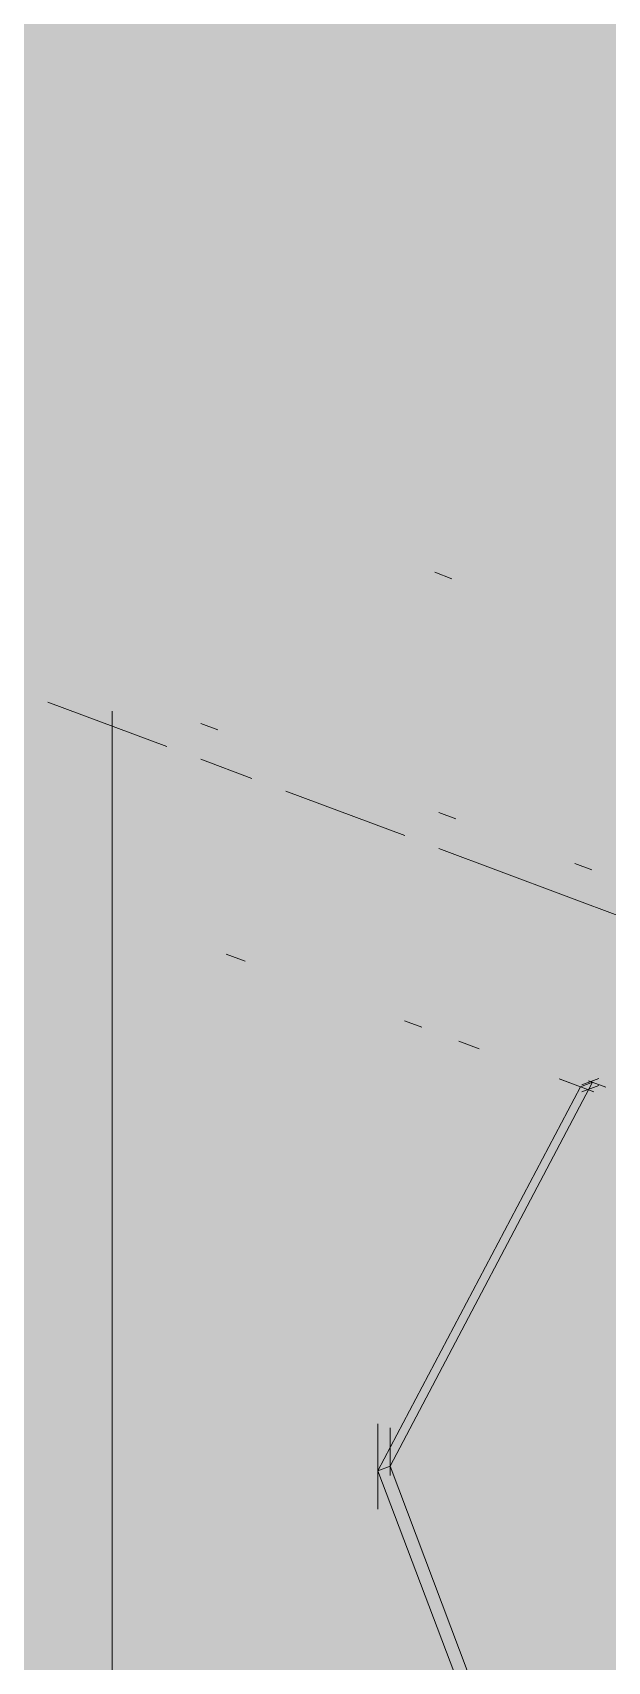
# Paper-space layout '03 3D Building and Roof' of a CAD drawing. Header units: millimetres. Extents: x 5 to 415, y 5 to 292.
# Drawn here: x 110.47 to 112.57, y 94.28 to 100.24 of the extents above; entities that cross this region are included whole.
import ezdxf

# ---------------------------------------------------------------- set-up
doc = ezdxf.new("R2010")
doc.units = ezdxf.units.MM
doc.layers.add('EXISTING', color=7, linetype='Continuous')
doc.layers.add('IMAGES', color=7, linetype='Continuous')

# ---------------------------------------------------------------- blocks, each defined once
blk = doc.blocks.new('SHEET_03')
at = {"layer": 'EXISTING', "color": 250, "lineweight": 9}
for p, q in [((112.0019, 98.2442), (111.9397, 98.2675)), ((110.9597, 97.6295), (110.5245, 97.7926)), ((110.7591, 97.7587), (110.7591, 97.026)), ((111.0841, 97.714), (111.1463, 97.6907)), ((111.2706, 97.513), (111.0841, 97.5829)), ((111.8302, 97.3034), (111.395, 97.4665)), ((111.9546, 97.3879), (112.0167, 97.3647)), ((112.6385, 97.0006), (111.9546, 97.2568)), ((112.452, 97.2016), (112.5142, 97.1783)), ((110.7591, 97.026), (110.7591, 93.6592)), ((111.2452, 96.8439), (111.1757, 96.8699)), ((111.8285, 96.6253), (111.8914, 96.6018)), ((112.1015, 96.5231), (112.0275, 96.5508)), ((111.7312, 94.9784), (112.4719, 96.3843)), ((112.5163, 96.401), (111.7756, 94.9951)), ((112.3947, 96.4132), (112.5205, 96.3661)), ((112.4719, 96.3843), (112.3978, 96.4121)), ((112.5163, 96.401), (112.4719, 96.3843)), ((112.4767, 96.3907), (112.5392, 96.4141)), ((112.4767, 96.3653), (112.5392, 96.3887)), ((112.565, 96.3828), (112.5021, 96.4063)), ((111.7312, 94.8754), (111.7312, 95.1502)), ((111.7312, 95.1187), (111.7312, 94.9784)), ((111.7756, 94.9951), (111.7756, 95.1354)), ((111.7756, 95.0981), (111.7756, 94.9607)), ((111.7312, 94.9784), (111.7756, 94.9951)), ((111.7312, 94.9784), (111.7312, 94.8381)), ((112.4472, 93.083), (111.7312, 94.9784)), ((111.7756, 94.9951), (112.5163, 93.0342))]:
    blk.add_line(p, q, dxfattribs=at)
at = {"layer": 'IMAGES', "color": 7}
for points in [[(107.4905, 100.1714), (120.1714, 100.1714), (107.4905, 100.3429), (120.1714, 100.3429)], [(107.8332, 100), (119.6573, 100), (107.8332, 100.1714), (119.6573, 100.1714)], [(108.3473, 99.8286), (119.1432, 99.8286), (108.3473, 100), (119.1432, 100)], [(108.69, 99.6571), (118.9718, 99.6571), (108.69, 99.8286), (118.9718, 99.8286)], [(109.3755, 99.4857), (118.4577, 99.4857), (109.3755, 99.6571), (118.4577, 99.6571)], [(109.5468, 99.3143), (117.9436, 99.3143), (109.5468, 99.4857), (117.9436, 99.4857)], [(110.2323, 99.1429), (117.4296, 99.1429), (110.2323, 99.3143), (117.4296, 99.3143)], [(110.4037, 98.9714), (110.575, 98.9714), (110.4037, 99.1429), (110.575, 99.1429)], [(110.575, 98.9714), (110.7464, 98.9714), (110.575, 99.1429), (110.7464, 99.1429)], [(110.7464, 98.9714), (116.7441, 98.9714), (110.7464, 99.1429), (116.7441, 99.1429)], [(110.4037, 98.8), (110.575, 98.8), (110.4037, 98.9714), (110.575, 98.9714)], [(110.575, 98.8), (110.7464, 98.8), (110.575, 98.9714), (110.7464, 98.9714)], [(110.7464, 98.8), (110.9178, 98.8), (110.7464, 98.9714), (110.9178, 98.9714)], [(110.9178, 98.8), (111.0891, 98.8), (110.9178, 98.9714), (111.0891, 98.9714)], [(111.0891, 98.8), (116.5727, 98.8), (111.0891, 98.9714), (116.5727, 98.9714)], [(110.2323, 98.6286), (110.575, 98.6286), (110.2323, 98.8), (110.575, 98.8)], [(110.575, 98.6286), (110.7464, 98.6286), (110.575, 98.8), (110.7464, 98.8)], [(110.7464, 98.6286), (110.9178, 98.6286), (110.7464, 98.8), (110.9178, 98.8)], [(110.9178, 98.6286), (111.0891, 98.6286), (110.9178, 98.8), (111.0891, 98.8)], [(111.0891, 98.6286), (111.4318, 98.6286), (111.0891, 98.8), (111.4318, 98.8)], [(111.4318, 98.6286), (111.6032, 98.6286), (111.4318, 98.8), (111.6032, 98.8)], [(111.6032, 98.6286), (116.0586, 98.6286), (111.6032, 98.8), (116.0586, 98.8)], [(109.5468, 98.4571), (110.575, 98.4571), (109.5468, 98.6286), (110.575, 98.6286)], [(110.575, 98.4571), (110.7464, 98.4571), (110.575, 98.6286), (110.7464, 98.6286)], [(110.7464, 98.4571), (110.9178, 98.4571), (110.7464, 98.6286), (110.9178, 98.6286)], [(110.9178, 98.4571), (111.0891, 98.4571), (110.9178, 98.6286), (111.0891, 98.6286)], [(111.0891, 98.4571), (111.2605, 98.4571), (111.0891, 98.6286), (111.2605, 98.6286)], [(111.2605, 98.4571), (111.4318, 98.4571), (111.2605, 98.6286), (111.4318, 98.6286)], [(111.4318, 98.4571), (111.6032, 98.4571), (111.4318, 98.6286), (111.6032, 98.6286)], [(111.6032, 98.4571), (111.7746, 98.4571), (111.6032, 98.6286), (111.7746, 98.6286)], [(111.7746, 98.4571), (111.9459, 98.4571), (111.7746, 98.6286), (111.9459, 98.6286)], [(111.9459, 98.4571), (115.5446, 98.4571), (111.9459, 98.6286), (115.5446, 98.6286)], [(110.0609, 98.2857), (110.9178, 98.2857), (110.0609, 98.4571), (110.9178, 98.4571)], [(110.9178, 98.2857), (111.0891, 98.2857), (110.9178, 98.4571), (111.0891, 98.4571)], [(111.0891, 98.2857), (111.2605, 98.2857), (111.0891, 98.4571), (111.2605, 98.4571)], [(111.2605, 98.2857), (111.4318, 98.2857), (111.2605, 98.4571), (111.4318, 98.4571)], [(111.4318, 98.2857), (111.6032, 98.2857), (111.4318, 98.4571), (111.6032, 98.4571)], [(111.6032, 98.2857), (111.7746, 98.2857), (111.6032, 98.4571), (111.7746, 98.4571)], [(111.7746, 98.2857), (111.9459, 98.2857), (111.7746, 98.4571), (111.9459, 98.4571)], [(111.9459, 98.2857), (112.1173, 98.2857), (111.9459, 98.4571), (112.1173, 98.4571)], [(112.1173, 98.2857), (112.2887, 98.2857), (112.1173, 98.4571), (112.2887, 98.4571)], [(112.2887, 98.2857), (112.46, 98.2857), (112.2887, 98.4571), (112.46, 98.4571)], [(112.46, 98.2857), (115.0305, 98.2857), (112.46, 98.4571), (115.0305, 98.4571)], [(110.4037, 98.1143), (111.4318, 98.1143), (110.4037, 98.2857), (111.4318, 98.2857)], [(111.4318, 98.1143), (111.6032, 98.1143), (111.4318, 98.2857), (111.6032, 98.2857)], [(111.6032, 98.1143), (111.7746, 98.1143), (111.6032, 98.2857), (111.7746, 98.2857)], [(111.7746, 98.1143), (111.9459, 98.1143), (111.7746, 98.2857), (111.9459, 98.2857)], [(111.9459, 98.1143), (112.1173, 98.1143), (111.9459, 98.2857), (112.1173, 98.2857)], [(112.1173, 98.1143), (112.2887, 98.1143), (112.1173, 98.2857), (112.2887, 98.2857)], [(112.2887, 98.1143), (112.46, 98.1143), (112.2887, 98.2857), (112.46, 98.2857)], [(112.46, 98.1143), (112.6314, 98.1143), (112.46, 98.2857), (112.6314, 98.2857)], [(110.4037, 97.9429), (110.575, 97.9429), (110.4037, 98.1143), (110.575, 98.1143)], [(110.575, 97.9429), (110.9178, 97.9429), (110.575, 98.1143), (110.9178, 98.1143)], [(110.9178, 97.9429), (111.9459, 97.9429), (110.9178, 98.1143), (111.9459, 98.1143)], [(111.9459, 97.9429), (112.1173, 97.9429), (111.9459, 98.1143), (112.1173, 98.1143)], [(112.1173, 97.9429), (112.2887, 97.9429), (112.1173, 98.1143), (112.2887, 98.1143)], [(112.2887, 97.9429), (112.46, 97.9429), (112.2887, 98.1143), (112.46, 98.1143)], [(112.46, 97.9429), (112.6314, 97.9429), (112.46, 98.1143), (112.6314, 98.1143)], [(110.4037, 97.7714), (110.9178, 97.7714), (110.4037, 97.9429), (110.9178, 97.9429)], [(110.9178, 97.7714), (111.0891, 97.7714), (110.9178, 97.9429), (111.0891, 97.9429)], [(111.0891, 97.7714), (111.2605, 97.7714), (111.0891, 97.9429), (111.2605, 97.9429)], [(111.2605, 97.7714), (111.4318, 97.7714), (111.2605, 97.9429), (111.4318, 97.9429)], [(111.4318, 97.7714), (112.2887, 97.7714), (111.4318, 97.9429), (112.2887, 97.9429)], [(112.2887, 97.7714), (112.46, 97.7714), (112.2887, 97.9429), (112.46, 97.9429)], [(112.46, 97.7714), (112.6314, 97.7714), (112.46, 97.9429), (112.6314, 97.9429)], [(110.4037, 97.6), (110.575, 97.6), (110.4037, 97.7714), (110.575, 97.7714)], [(110.575, 97.6), (110.7464, 97.6), (110.575, 97.7714), (110.7464, 97.7714)], [(110.7464, 97.6), (111.0891, 97.6), (110.7464, 97.7714), (111.0891, 97.7714)], [(111.0891, 97.6), (111.4318, 97.6), (111.0891, 97.7714), (111.4318, 97.7714)], [(111.4318, 97.6), (111.6032, 97.6), (111.4318, 97.7714), (111.6032, 97.7714)], [(111.6032, 97.6), (111.7746, 97.6), (111.6032, 97.7714), (111.7746, 97.7714)], [(111.7746, 97.6), (112.8027, 97.6), (111.7746, 97.7714), (112.8027, 97.7714)], [(110.4037, 97.2571), (110.575, 97.2571), (110.4037, 97.6), (110.575, 97.6)], [(110.575, 97.2571), (110.7464, 97.2571), (110.575, 97.6), (110.7464, 97.6)], [(110.7464, 97.4286), (110.9178, 97.4286), (110.7464, 97.6), (110.9178, 97.6)], [(110.9178, 97.4286), (111.0891, 97.4286), (110.9178, 97.6), (111.0891, 97.6)], [(111.0891, 97.4286), (111.2605, 97.4286), (111.0891, 97.6), (111.2605, 97.6)], [(111.2605, 97.4286), (111.4318, 97.4286), (111.2605, 97.6), (111.4318, 97.6)], [(111.4318, 97.4286), (111.6032, 97.4286), (111.4318, 97.6), (111.6032, 97.6)], [(111.6032, 97.4286), (111.9459, 97.4286), (111.6032, 97.6), (111.9459, 97.6)], [(111.9459, 97.4286), (112.1173, 97.4286), (111.9459, 97.6), (112.1173, 97.6)], [(112.1173, 97.4286), (112.2887, 97.4286), (112.1173, 97.6), (112.2887, 97.6)], [(112.2887, 97.4286), (113.1455, 97.4286), (112.2887, 97.6), (113.1455, 97.6)], [(110.7464, 96.9143), (110.9178, 96.9143), (110.7464, 97.4286), (110.9178, 97.4286)], [(110.9178, 97.0857), (111.0891, 97.0857), (110.9178, 97.4286), (111.0891, 97.4286)], [(111.0891, 97.2571), (111.2605, 97.2571), (111.0891, 97.4286), (111.2605, 97.4286)], [(111.2605, 97.2571), (111.4318, 97.2571), (111.2605, 97.4286), (111.4318, 97.4286)], [(111.4318, 97.2571), (111.6032, 97.2571), (111.4318, 97.4286), (111.6032, 97.4286)], [(111.6032, 97.2571), (111.7746, 97.2571), (111.6032, 97.4286), (111.7746, 97.4286)], [(111.7746, 97.2571), (112.1173, 97.2571), (111.7746, 97.4286), (112.1173, 97.4286)], [(112.1173, 97.2571), (112.2887, 97.2571), (112.1173, 97.4286), (112.2887, 97.4286)], [(112.2887, 97.2571), (112.46, 97.2571), (112.2887, 97.4286), (112.46, 97.4286)], [(112.46, 97.2571), (112.8027, 97.2571), (112.46, 97.4286), (112.8027, 97.4286)], [(110.4037, 97.0857), (110.575, 97.0857), (110.4037, 97.2571), (110.575, 97.2571)], [(110.575, 96.9143), (110.7464, 96.9143), (110.575, 97.2571), (110.7464, 97.2571)], [(111.0891, 97.0857), (111.4318, 97.0857), (111.0891, 97.2571), (111.4318, 97.2571)], [(111.4318, 97.0857), (111.6032, 97.0857), (111.4318, 97.2571), (111.6032, 97.2571)], [(111.6032, 97.0857), (111.9459, 97.0857), (111.6032, 97.2571), (111.9459, 97.2571)], [(111.9459, 97.0857), (112.6314, 97.0857), (111.9459, 97.2571), (112.6314, 97.2571)], [(110.4037, 96.9143), (110.575, 96.9143), (110.4037, 97.0857), (110.575, 97.0857)], [(110.9178, 96.9143), (111.0891, 96.9143), (110.9178, 97.0857), (111.0891, 97.0857)], [(111.0891, 96.9143), (111.2605, 96.9143), (111.0891, 97.0857), (111.2605, 97.0857)], [(111.2605, 96.9143), (111.4318, 96.9143), (111.2605, 97.0857), (111.4318, 97.0857)], [(111.4318, 96.9143), (111.9459, 96.9143), (111.4318, 97.0857), (111.9459, 97.0857)], [(111.9459, 96.9143), (112.1173, 96.9143), (111.9459, 97.0857), (112.1173, 97.0857)], [(112.1173, 96.9143), (112.2887, 96.9143), (112.1173, 97.0857), (112.2887, 97.0857)], [(112.2887, 96.9143), (112.46, 96.9143), (112.2887, 97.0857), (112.46, 97.0857)], [(112.46, 96.9143), (112.6314, 96.9143), (112.46, 97.0857), (112.6314, 97.0857)], [(110.4037, 94), (110.575, 94), (110.4037, 96.9143), (110.575, 96.9143)], [(110.575, 93.8286), (110.7464, 93.8286), (110.575, 96.9143), (110.7464, 96.9143)], [(110.7464, 96.7429), (111.0891, 96.7429), (110.7464, 96.9143), (111.0891, 96.9143)], [(111.0891, 96.7429), (111.2605, 96.7429), (111.0891, 96.9143), (111.2605, 96.9143)], [(111.2605, 96.5714), (111.4318, 96.5714), (111.2605, 96.9143), (111.4318, 96.9143)], [(111.4318, 96.7429), (111.6032, 96.7429), (111.4318, 96.9143), (111.6032, 96.9143)], [(111.6032, 96.7429), (111.7746, 96.7429), (111.6032, 96.9143), (111.7746, 96.9143)], [(111.7746, 96.7429), (112.2887, 96.7429), (111.7746, 96.9143), (112.2887, 96.9143)], [(112.2887, 96.7429), (112.46, 96.7429), (112.2887, 96.9143), (112.46, 96.9143)], [(112.46, 96.7429), (112.6314, 96.7429), (112.46, 96.9143), (112.6314, 96.9143)], [(110.7464, 93.8286), (110.9178, 93.8286), (110.7464, 96.7429), (110.9178, 96.7429)], [(110.9178, 93.6571), (111.0891, 93.6571), (110.9178, 96.7429), (111.0891, 96.7429)], [(111.0891, 96.5714), (111.2605, 96.5714), (111.0891, 96.7429), (111.2605, 96.7429)], [(111.4318, 96.5714), (111.6032, 96.5714), (111.4318, 96.7429), (111.6032, 96.7429)], [(111.6032, 96.5714), (111.7746, 96.5714), (111.6032, 96.7429), (111.7746, 96.7429)], [(111.7746, 96.5714), (111.9459, 96.5714), (111.7746, 96.7429), (111.9459, 96.7429)], [(111.9459, 96.5714), (112.1173, 96.5714), (111.9459, 96.7429), (112.1173, 96.7429)], [(112.1173, 96.5714), (112.2887, 96.5714), (112.1173, 96.7429), (112.2887, 96.7429)], [(112.2887, 96.5714), (112.8027, 96.5714), (112.2887, 96.7429), (112.8027, 96.7429)], [(111.0891, 96.4), (111.2605, 96.4), (111.0891, 96.5714), (111.2605, 96.5714)], [(111.2605, 96.4), (111.4318, 96.4), (111.2605, 96.5714), (111.4318, 96.5714)], [(111.4318, 96.4), (111.6032, 96.4), (111.4318, 96.5714), (111.6032, 96.5714)], [(111.6032, 96.4), (111.7746, 96.4), (111.6032, 96.5714), (111.7746, 96.5714)], [(111.7746, 96.4), (112.2887, 96.4), (111.7746, 96.5714), (112.2887, 96.5714)], [(112.2887, 96.4), (112.46, 96.4), (112.2887, 96.5714), (112.46, 96.5714)], [(112.46, 96.4), (112.8027, 96.4), (112.46, 96.5714), (112.8027, 96.5714)], [(111.0891, 96.2286), (111.6032, 96.2286), (111.0891, 96.4), (111.6032, 96.4)], [(111.6032, 96.2286), (111.7746, 96.2286), (111.6032, 96.4), (111.7746, 96.4)], [(111.7746, 96.2286), (111.9459, 96.2286), (111.7746, 96.4), (111.9459, 96.4)], [(111.9459, 96.2286), (112.1173, 96.2286), (111.9459, 96.4), (112.1173, 96.4)], [(112.1173, 96.2286), (112.46, 96.2286), (112.1173, 96.4), (112.46, 96.4)], [(112.46, 96.2286), (112.6314, 96.2286), (112.46, 96.4), (112.6314, 96.4)], [(111.0891, 96.0571), (112.1173, 96.0571), (111.0891, 96.2286), (112.1173, 96.2286)], [(112.1173, 96.0571), (112.2887, 96.0571), (112.1173, 96.2286), (112.2887, 96.2286)], [(112.2887, 96.0571), (112.46, 96.0571), (112.2887, 96.2286), (112.46, 96.2286)], [(112.46, 96.0571), (112.8027, 96.0571), (112.46, 96.2286), (112.8027, 96.2286)], [(111.0891, 95.7143), (111.9459, 95.7143), (111.0891, 96.0571), (111.9459, 96.0571)], [(111.9459, 95.8857), (112.1173, 95.8857), (111.9459, 96.0571), (112.1173, 96.0571)], [(112.1173, 95.8857), (112.2887, 95.8857), (112.1173, 96.0571), (112.2887, 96.0571)], [(112.2887, 95.8857), (112.46, 95.8857), (112.2887, 96.0571), (112.46, 96.0571)], [(112.46, 95.8857), (112.6314, 95.8857), (112.46, 96.0571), (112.6314, 96.0571)], [(111.9459, 95.7143), (112.1173, 95.7143), (111.9459, 95.8857), (112.1173, 95.8857)], [(112.1173, 95.7143), (112.2887, 95.7143), (112.1173, 95.8857), (112.2887, 95.8857)], [(112.2887, 95.7143), (112.46, 95.7143), (112.2887, 95.8857), (112.46, 95.8857)], [(112.46, 95.7143), (113.1455, 95.7143), (112.46, 95.8857), (113.1455, 95.8857)], [(111.0891, 95.3714), (111.7746, 95.3714), (111.0891, 95.7143), (111.7746, 95.7143)], [(111.7746, 95.5429), (111.9459, 95.5429), (111.7746, 95.7143), (111.9459, 95.7143)], [(111.9459, 95.5429), (112.1173, 95.5429), (111.9459, 95.7143), (112.1173, 95.7143)], [(112.1173, 95.5429), (112.2887, 95.5429), (112.1173, 95.7143), (112.2887, 95.7143)], [(112.2887, 95.5429), (113.6596, 95.5429), (112.2887, 95.7143), (113.6596, 95.7143)], [(111.7746, 95.3714), (111.9459, 95.3714), (111.7746, 95.5429), (111.9459, 95.5429)], [(111.9459, 95.3714), (112.1173, 95.3714), (111.9459, 95.5429), (112.1173, 95.5429)], [(112.1173, 95.3714), (112.2887, 95.3714), (112.1173, 95.5429), (112.2887, 95.5429)], [(112.2887, 95.3714), (112.46, 95.3714), (112.2887, 95.5429), (112.46, 95.5429)], [(112.46, 95.3714), (113.8309, 95.3714), (112.46, 95.5429), (113.8309, 95.5429)], [(111.0891, 95.0286), (111.6032, 95.0286), (111.0891, 95.3714), (111.6032, 95.3714)], [(111.6032, 95.2), (111.7746, 95.2), (111.6032, 95.3714), (111.7746, 95.3714)], [(111.7746, 95.2), (111.9459, 95.2), (111.7746, 95.3714), (111.9459, 95.3714)], [(111.9459, 95.2), (112.1173, 95.2), (111.9459, 95.3714), (112.1173, 95.3714)], [(112.1173, 95.2), (112.2887, 95.2), (112.1173, 95.3714), (112.2887, 95.3714)], [(112.2887, 95.2), (113.8309, 95.2), (112.2887, 95.3714), (113.8309, 95.3714)], [(111.6032, 95.0286), (111.7746, 95.0286), (111.6032, 95.2), (111.7746, 95.2)], [(111.7746, 95.0286), (111.9459, 95.0286), (111.7746, 95.2), (111.9459, 95.2)], [(111.9459, 94.8571), (112.1173, 94.8571), (111.9459, 95.2), (112.1173, 95.2)], [(112.1173, 95.0286), (112.2887, 95.0286), (112.1173, 95.2), (112.2887, 95.2)], [(112.2887, 95.0286), (114.0023, 95.0286), (112.2887, 95.2), (114.0023, 95.2)], [(111.0891, 94.5143), (111.4318, 94.5143), (111.0891, 95.0286), (111.4318, 95.0286)], [(111.4318, 94.5143), (111.6032, 94.5143), (111.4318, 95.0286), (111.6032, 95.0286)], [(111.6032, 94.6857), (111.7746, 94.6857), (111.6032, 95.0286), (111.7746, 95.0286)], [(111.7746, 94.6857), (111.9459, 94.6857), (111.7746, 95.0286), (111.9459, 95.0286)], [(112.1173, 94.8571), (114.0023, 94.8571), (112.1173, 95.0286), (114.0023, 95.0286)], [(111.9459, 94.6857), (112.1173, 94.6857), (111.9459, 94.8571), (112.1173, 94.8571)], [(112.1173, 94.5143), (112.2887, 94.5143), (112.1173, 94.8571), (112.2887, 94.8571)], [(112.2887, 94.6857), (114.0023, 94.6857), (112.2887, 94.8571), (114.0023, 94.8571)], [(111.6032, 94.5143), (111.7746, 94.5143), (111.6032, 94.6857), (111.7746, 94.6857)], [(111.7746, 94.5143), (111.9459, 94.5143), (111.7746, 94.6857), (111.9459, 94.6857)], [(111.9459, 94.5143), (112.1173, 94.5143), (111.9459, 94.6857), (112.1173, 94.6857)], [(112.2887, 94.3429), (114.1737, 94.3429), (112.2887, 94.6857), (114.1737, 94.6857)], [(111.0891, 94.3429), (111.6032, 94.3429), (111.0891, 94.5143), (111.6032, 94.5143)], [(111.6032, 94.3429), (111.7746, 94.3429), (111.6032, 94.5143), (111.7746, 94.5143)], [(111.7746, 94.3429), (111.9459, 94.3429), (111.7746, 94.5143), (111.9459, 94.5143)], [(111.9459, 94.3429), (112.1173, 94.3429), (111.9459, 94.5143), (112.1173, 94.5143)], [(112.1173, 94.3429), (112.2887, 94.3429), (112.1173, 94.5143), (112.2887, 94.5143)], [(111.0891, 93.8286), (111.7746, 93.8286), (111.0891, 94.3429), (111.7746, 94.3429)], [(111.7746, 94), (111.9459, 94), (111.7746, 94.3429), (111.9459, 94.3429)], [(111.9459, 94), (112.1173, 94), (111.9459, 94.3429), (112.1173, 94.3429)], [(112.1173, 94.1714), (112.2887, 94.1714), (112.1173, 94.3429), (112.2887, 94.3429)], [(112.2887, 94.1714), (114.345, 94.1714), (112.2887, 94.3429), (114.345, 94.3429)]]:
    blk.add_solid(points, dxfattribs=at)

psp = doc.layouts.new('03 3D Building and Roof')

# ---------------------------------------------------------------- block references
psp.add_blockref('SHEET_03', (0, 0))

doc.saveas('drawing.dxf')
